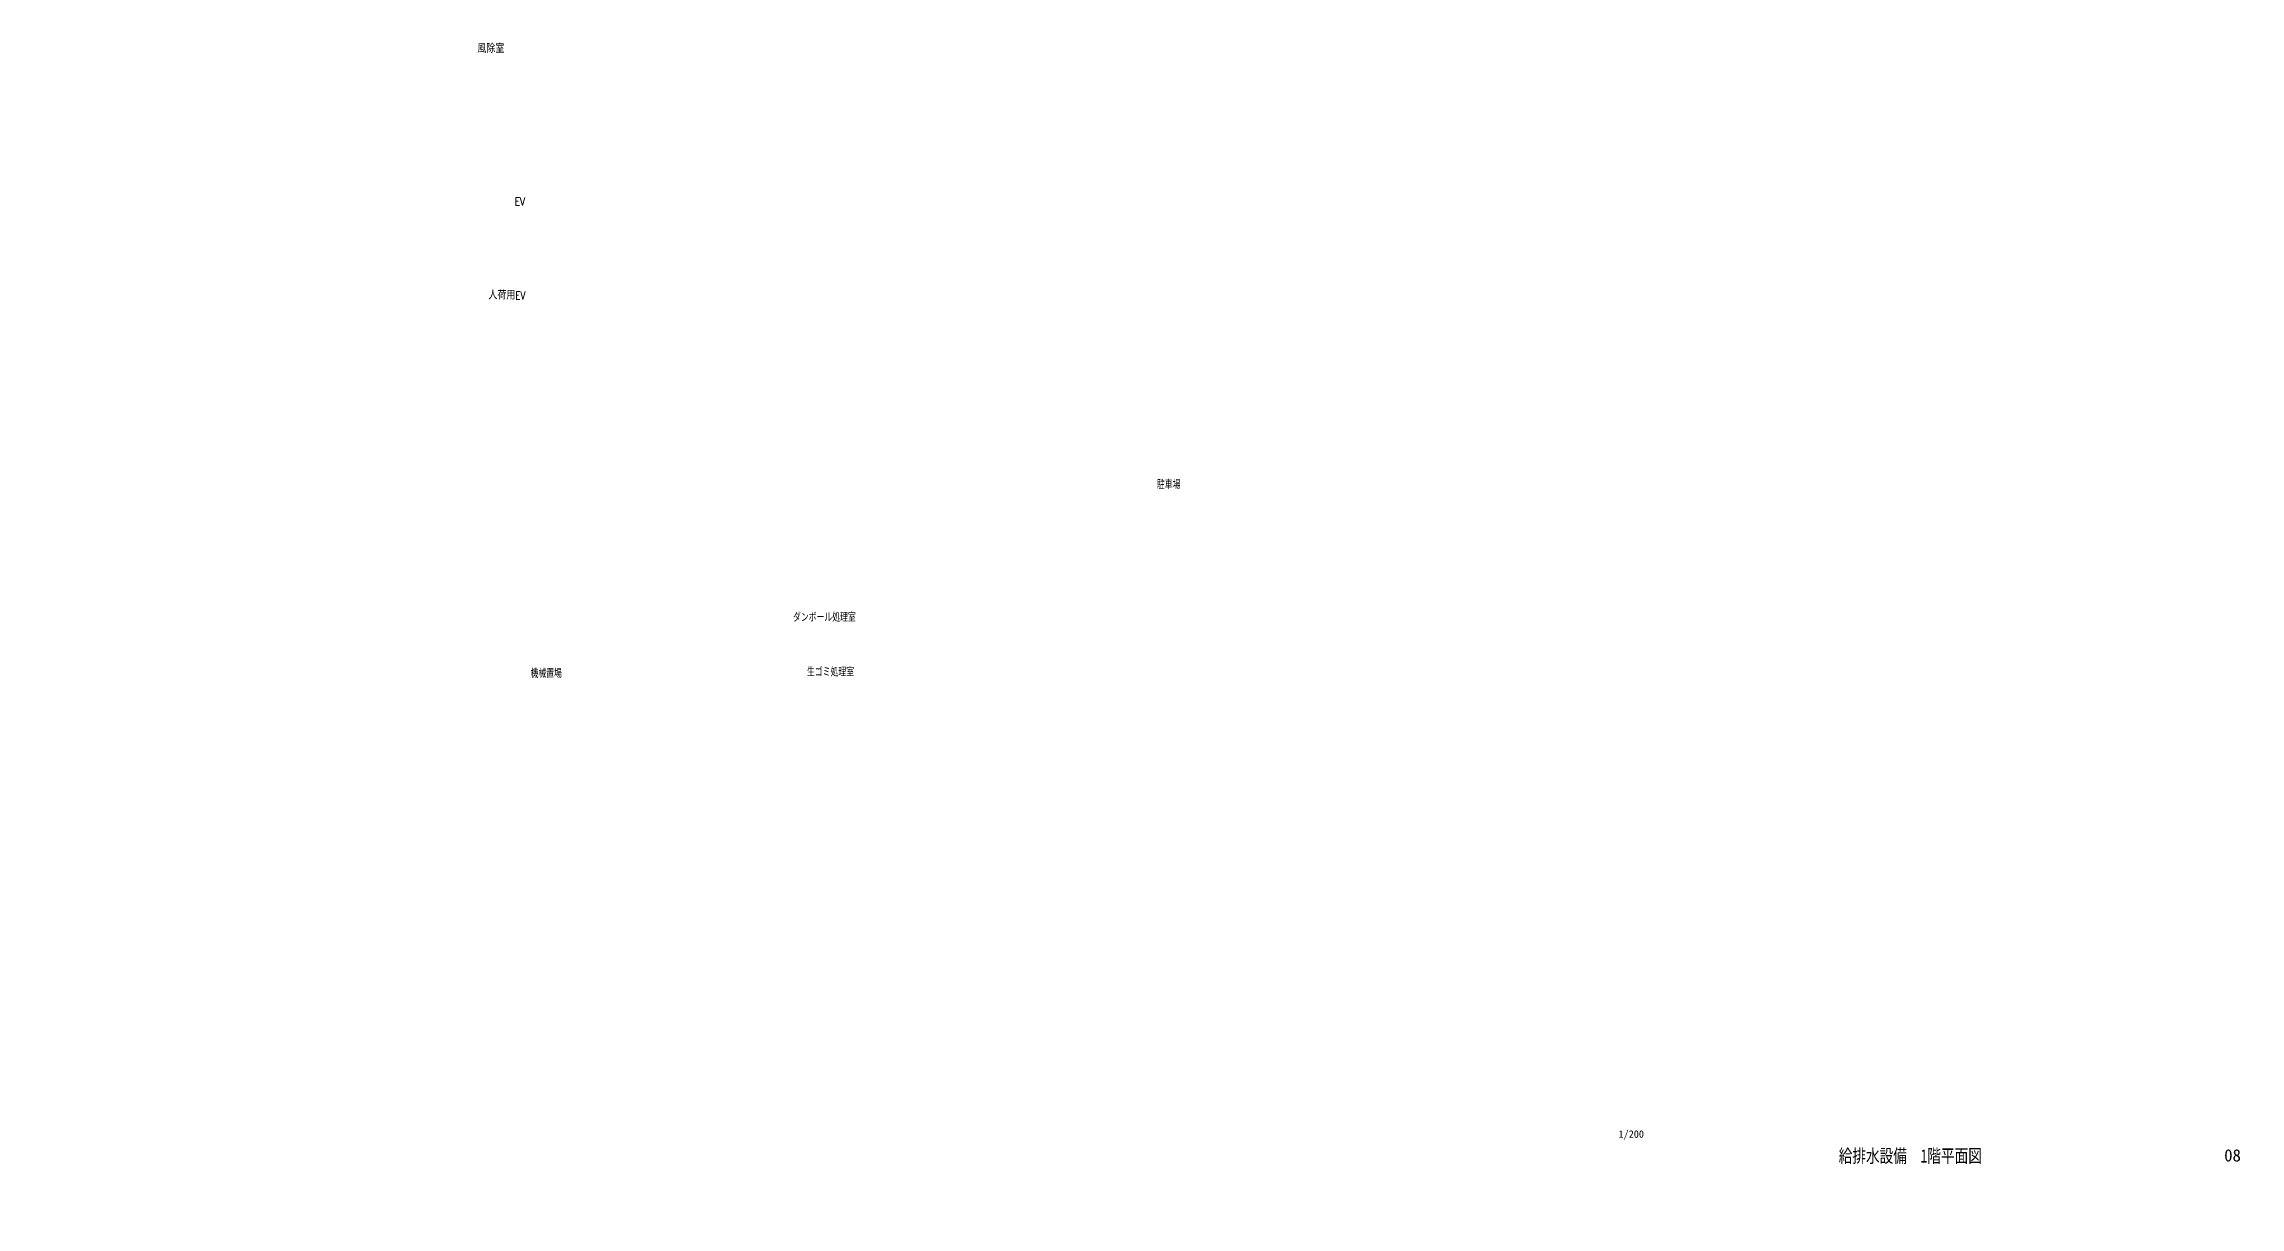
# Model space of a CAD drawing. Header units: millimetres. Extents: x -150 to 176297, y -150 to 55936.
# Drawn here: x -150 to 82200, y -150 to 43449 of the extents above; entities that cross this region are included whole.
import ezdxf
from ezdxf.enums import TextEntityAlignment as Align

# ---------------------------------------------------------------- set-up
doc = ezdxf.new("R2010")
doc.units = ezdxf.units.MM
doc.header["$LTSCALE"] = 0.2
for name, color, linetype in [('35R（冷媒管）', 4, 'Continuous'), ('A_室名1', 8, 'Continuous'), ('枠内記述', 3, 'Continuous')]:
    doc.layers.add(name, color=color, linetype=linetype)
doc.styles.get("Standard").update_dxf_attribs({"font": 'simplex.shx', "width": 0.8, "bigfont": 'extfont2.shx'})
doc.styles.add('ゴシック', font='MS Gothic.ttf', dxfattribs={"height": 4})

msp = doc.modelspace()

# ---------------------------------------------------------------- linework, layer by layer
at = {"layer": '35R（冷媒管）'}
msp.add_arc((0, 0), 150, 0, 0, dxfattribs=at)

# ---------------------------------------------------------------- texts
at = {"layer": 'A_室名1'}
for s, width, p in [('風除室', 0.8, (16106, 43118)), ('EV', 0.8, (17507, 37396)), ('人荷用EV', 0.8, (16518, 33873)), ('ダンボール処理室', 0.7, (27939, 21794)), ('機械置場', 0.7, (18099, 19689)), ('生ゴミ処理室', 0.7, (28463, 19744))]:
    msp.add_text(s, height=300, dxfattribs=dict(at, width=width)).set_placement(p)
at = {"layer": 'A_室名1', "width": 0.7}
msp.add_text('駐車場', height=300, dxfattribs=at).set_placement((42024, 26959), align=Align.MIDDLE)
at = {"layer": '枠内記述', "linetype": 'ByBlock', "lineweight": -2, "style": 'ゴシック'}
msp.add_text('1/200', height=280, dxfattribs=at).set_placement((58895, 2447))
at = {"layer": '枠内記述', "linetype": 'ByBlock', "lineweight": -2, "style": 'ゴシック', "width": 0.75}
msp.add_text('給排水設備\u30001階平面図', height=500, dxfattribs=at).set_placement((69835, 1769), align=Align.MIDDLE_CENTER)
at = {"layer": '枠内記述', "style": 'ゴシック'}
msp.add_text('08', height=460, dxfattribs=at).set_placement((81605, 1558))

doc.saveas('drawing.dxf')
